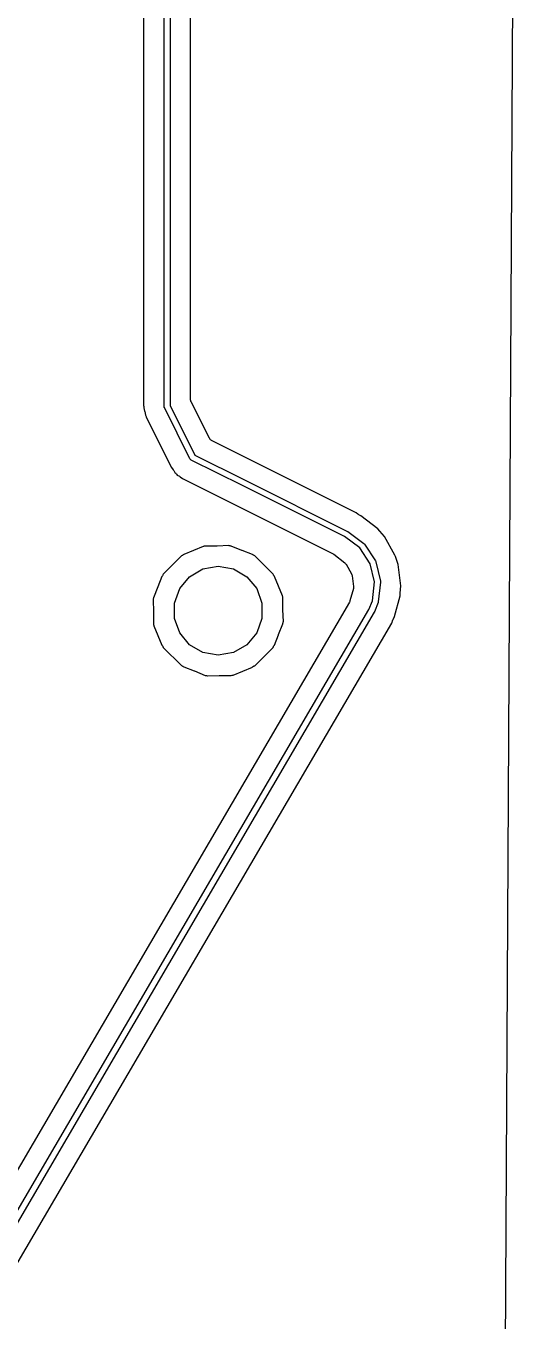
# Model space of a CAD drawing. Extents: x 63 to 223, y -147 to -32.
# Drawn here: x 210.49 to 222.88, y -121.15 to -88.98 of the extents above; entities that cross this region are included whole.
import ezdxf

# ---------------------------------------------------------------- set-up
doc = ezdxf.new("R2010")
doc.units = 0
doc.header["$MEASUREMENT"] = 0
doc.layers.add('BLACK', color=7, linetype='CONTINUOUS')

msp = doc.modelspace()

# ---------------------------------------------------------------- linework, layer by layer
at = {"layer": 'Black'}
for p, q in [((222.884, -31.8829), (222.251, -147.193)), ((213.412, -43.8849), (213.412, -98.4125)), ((214.578, -98.2574), (214.578, -43.8275)), ((213.92, -95.25), (213.92, -45.085)), ((214.07, -45.085), (214.07, -95.25)), ((213.92, -98.425), (213.92, -95.25)), ((214.07, -95.25), (214.07, -98.4073)), ((213.412, -98.4125), (213.415, -98.4252)), ((213.415, -98.4252), (213.415, -98.4456)), ((213.921, -98.4293), (213.92, -98.425)), ((213.92, -98.4336), (213.921, -98.4293)), ((213.923, -98.442), (213.92, -98.4336)), ((214.07, -98.4073), (214.686, -99.6391)), ((214.579, -98.2646), (214.578, -98.2574)), ((214.579, -98.2719), (214.579, -98.2646)), ((214.583, -98.2862), (214.579, -98.2719)), ((214.586, -98.3008), (214.583, -98.2862)), ((214.589, -98.3072), (214.586, -98.3008)), ((214.591, -98.3142), (214.589, -98.3072)), ((215.046, -99.2226), (214.591, -98.3142)), ((213.415, -98.4456), (213.416, -98.4659)), ((213.416, -98.4659), (213.416, -98.4662)), ((213.416, -98.4662), (213.439, -98.5515)), ((213.439, -98.5515), (213.44, -98.5561)), ((213.44, -98.5561), (213.441, -98.5603)), ((213.441, -98.5603), (213.459, -98.6472)), ((213.459, -98.6472), (213.459, -98.6474)), ((213.459, -98.6474), (213.467, -98.666)), ((213.467, -98.666), (213.476, -98.6844)), ((213.476, -98.6844), (213.479, -98.6969)), ((213.479, -98.6969), (214.103, -99.9445)), ((213.925, -98.4507), (213.923, -98.442)), ((213.927, -98.4544), (213.925, -98.4507)), ((213.928, -98.4585), (213.927, -98.4544)), ((214.563, -99.7285), (213.928, -98.4585)), ((215.057, -99.2376), (215.046, -99.2226)), ((215.067, -99.2531), (215.057, -99.2376)), ((215.07, -99.2552), (215.067, -99.2531)), ((215.072, -99.258), (215.07, -99.2552)), ((215.087, -99.2683), (215.072, -99.258)), ((215.102, -99.2794), (215.087, -99.2683)), ((216.161, -99.8085), (215.102, -99.2794)), ((214.686, -99.6391), (215.934, -100.263)), ((214.103, -99.9445), (214.15, -100.005)), ((214.15, -100.005), (214.154, -100.013)), ((214.154, -100.013), (214.16, -100.02)), ((214.16, -100.02), (214.191, -100.075)), ((214.569, -99.7374), (214.563, -99.7285)), ((214.576, -99.7466), (214.569, -99.7374)), ((214.577, -99.7478), (214.576, -99.7466)), ((214.578, -99.7495), (214.577, -99.7478)), ((214.588, -99.7555), (214.578, -99.7495)), ((214.596, -99.7621), (214.588, -99.7555)), ((215.866, -100.397), (214.596, -99.7621)), ((218.69, -101.073), (216.161, -99.8085)), ((214.191, -100.075), (214.212, -100.091)), ((214.212, -100.091), (214.222, -100.103)), ((214.222, -100.103), (214.234, -100.113)), ((214.234, -100.113), (214.25, -100.134)), ((214.25, -100.134), (214.305, -100.165)), ((214.305, -100.165), (214.312, -100.171)), ((214.312, -100.171), (214.32, -100.175)), ((214.32, -100.175), (214.38, -100.222)), ((214.38, -100.222), (218.117, -102.09)), ((215.934, -100.263), (218.474, -101.533)), ((218.401, -101.664), (215.866, -100.397)), ((218.735, -101.108), (218.69, -101.073)), ((218.746, -101.114), (218.735, -101.108)), ((218.756, -101.121), (218.746, -101.114)), ((218.807, -101.147), (218.756, -101.121)), ((219.225, -101.471), (218.807, -101.147)), ((218.474, -101.533), (218.479, -101.537)), ((218.479, -101.537), (218.485, -101.54)), ((218.485, -101.54), (218.881, -101.834)), ((219.274, -101.528), (219.225, -101.471)), ((219.39, -101.662), (219.274, -101.528)), ((219.274, -101.528), (219.274, -101.528)), ((214.891, -101.908), (214.414, -102.106)), ((214.898, -101.908), (214.891, -101.908)), ((214.899, -101.908), (214.898, -101.908)), ((214.898, -101.908), (214.898, -101.908)), ((214.92, -101.903), (214.899, -101.908)), ((214.941, -101.899), (214.92, -101.903)), ((214.942, -101.899), (214.941, -101.899)), ((214.941, -101.899), (214.941, -101.899)), ((214.947, -101.897), (214.942, -101.899)), ((215.237, -101.897), (214.947, -101.897)), ((215.239, -101.897), (215.237, -101.897)), ((215.242, -101.897), (215.239, -101.897)), ((215.532, -101.887), (215.242, -101.897)), ((215.537, -101.889), (215.532, -101.887)), ((215.538, -101.89), (215.537, -101.889)), ((215.537, -101.889), (215.537, -101.889)), ((215.559, -101.893), (215.538, -101.89)), ((215.58, -101.897), (215.559, -101.893)), ((215.581, -101.897), (215.58, -101.897)), ((215.586, -101.897), (215.581, -101.897)), ((215.581, -101.897), (215.581, -101.897)), ((215.855, -102.009), (215.586, -101.897)), ((218.781, -101.946), (218.401, -101.664)), ((219.038, -102.336), (218.781, -101.946)), ((218.881, -101.834), (218.881, -101.834)), ((218.881, -101.834), (218.886, -101.839)), ((218.886, -101.839), (218.899, -101.852)), ((218.899, -101.852), (218.899, -101.852)), ((218.899, -101.852), (219.17, -102.264)), ((219.652, -102.121), (219.39, -101.662)), ((214.355, -102.141), (213.903, -102.593)), ((214.374, -102.133), (214.355, -102.141)), ((214.379, -102.13), (214.374, -102.133)), ((214.385, -102.128), (214.379, -102.13)), ((214.398, -102.118), (214.385, -102.128)), ((214.411, -102.11), (214.398, -102.118)), ((214.414, -102.106), (214.411, -102.11)), ((215.857, -102.009), (215.855, -102.009)), ((215.859, -102.01), (215.857, -102.009)), ((216.117, -102.108), (215.859, -102.01)), ((216.119, -102.11), (216.117, -102.108)), ((216.132, -102.119), (216.119, -102.11)), ((216.145, -102.129), (216.132, -102.119)), ((216.151, -102.131), (216.145, -102.129)), ((216.156, -102.134), (216.151, -102.131)), ((216.177, -102.143), (216.156, -102.134)), ((216.629, -102.595), (216.177, -102.143)), ((218.117, -102.09), (218.127, -102.098)), ((218.127, -102.098), (218.138, -102.103)), ((218.138, -102.103), (218.409, -102.314)), ((219.17, -102.264), (219.176, -102.278)), ((219.176, -102.278), (219.181, -102.288)), ((219.181, -102.288), (219.295, -102.767)), ((219.663, -102.154), (219.652, -102.121)), ((219.732, -102.36), (219.663, -102.154)), ((219.663, -102.154), (219.663, -102.154)), ((213.894, -102.614), (213.891, -102.619)), ((213.903, -102.593), (213.894, -102.614)), ((214.555, -102.659), (214.887, -102.467)), ((214.887, -102.467), (215.265, -102.401)), ((215.265, -102.401), (215.643, -102.467)), ((215.643, -102.467), (215.975, -102.659)), ((216.637, -102.614), (216.629, -102.595)), ((216.64, -102.619), (216.637, -102.614)), ((218.409, -102.314), (218.411, -102.316)), ((218.411, -102.316), (218.413, -102.317)), ((218.413, -102.317), (218.425, -102.332)), ((218.425, -102.332), (218.438, -102.346)), ((218.438, -102.346), (218.439, -102.349)), ((218.439, -102.349), (218.441, -102.351)), ((218.441, -102.351), (218.576, -102.587)), ((218.576, -102.587), (218.577, -102.59)), ((218.577, -102.59), (218.578, -102.592)), ((218.578, -102.592), (218.584, -102.61)), ((218.584, -102.61), (218.59, -102.629)), ((219.146, -102.789), (219.038, -102.336)), ((219.798, -102.885), (219.732, -102.36)), ((213.769, -102.915), (213.657, -103.184)), ((213.77, -102.911), (213.769, -102.913)), ((213.769, -102.913), (213.769, -102.915)), ((213.868, -102.653), (213.77, -102.911)), ((213.87, -102.651), (213.868, -102.653)), ((213.879, -102.638), (213.87, -102.651)), ((213.889, -102.625), (213.879, -102.638)), ((213.891, -102.619), (213.889, -102.625)), ((214.309, -102.953), (214.555, -102.659)), ((215.975, -102.659), (216.221, -102.953)), ((216.642, -102.625), (216.64, -102.619)), ((216.652, -102.638), (216.642, -102.625)), ((216.66, -102.651), (216.652, -102.638)), ((216.664, -102.654), (216.66, -102.651)), ((216.862, -103.131), (216.664, -102.654)), ((218.59, -102.629), (218.59, -102.631)), ((218.59, -102.631), (218.591, -102.634)), ((218.591, -102.634), (218.625, -102.903)), ((218.624, -102.928), (218.623, -102.948)), ((218.626, -102.909), (218.624, -102.928)), ((218.625, -102.903), (218.625, -102.906)), ((218.625, -102.906), (218.626, -102.909)), ((219.093, -103.256), (219.146, -102.789)), ((219.297, -102.793), (219.24, -103.283)), ((219.295, -102.767), (219.295, -102.767)), ((219.295, -102.767), (219.297, -102.793)), ((219.785, -103.067), (219.798, -102.885)), ((213.649, -103.233), (213.647, -103.238)), ((213.647, -103.238), (213.657, -103.528)), ((213.65, -103.232), (213.649, -103.233)), ((213.649, -103.233), (213.649, -103.233)), ((213.653, -103.211), (213.65, -103.232)), ((213.657, -103.19), (213.653, -103.211)), ((213.657, -103.184), (213.657, -103.189)), ((213.657, -103.189), (213.657, -103.189)), ((213.657, -103.189), (213.657, -103.19)), ((214.178, -103.313), (214.309, -102.953)), ((216.221, -102.953), (216.352, -103.313)), ((216.862, -103.138), (216.862, -103.131)), ((216.862, -103.139), (216.862, -103.138)), ((216.862, -103.138), (216.862, -103.138)), ((216.867, -103.16), (216.862, -103.139)), ((216.871, -103.181), (216.867, -103.16)), ((216.871, -103.182), (216.871, -103.181)), ((216.871, -103.181), (216.871, -103.181)), ((216.873, -103.187), (216.871, -103.182)), ((216.873, -103.477), (216.873, -103.187)), ((218.622, -102.953), (218.537, -103.261)), ((218.623, -102.948), (218.622, -102.95)), ((218.622, -102.95), (218.622, -102.953)), ((219.007, -103.472), (219.093, -103.256)), ((219.641, -103.647), (219.78, -103.137)), ((219.78, -103.137), (219.785, -103.067)), ((218.525, -103.291), (194.524, -144.345)), ((194.889, -144.728), (219.007, -103.472)), ((219.14, -103.543), (195.01, -144.818)), ((213.657, -103.528), (213.657, -103.53)), ((213.657, -103.53), (213.657, -103.533)), ((213.657, -103.533), (213.657, -103.823)), ((214.178, -103.697), (214.178, -103.313)), ((216.352, -103.313), (216.352, -103.697)), ((216.873, -103.48), (216.873, -103.477)), ((216.873, -103.482), (216.873, -103.48)), ((216.883, -103.772), (216.873, -103.482)), ((218.53, -103.276), (218.525, -103.291)), ((218.537, -103.261), (218.53, -103.276)), ((219.142, -103.537), (219.14, -103.543)), ((219.145, -103.533), (219.142, -103.537)), ((219.236, -103.302), (219.145, -103.533)), ((219.238, -103.293), (219.236, -103.302)), ((219.24, -103.283), (219.238, -103.293)), ((195.455, -145.063), (219.572, -103.81)), ((213.657, -103.823), (213.659, -103.828)), ((213.659, -103.828), (213.659, -103.829)), ((213.659, -103.829), (213.659, -103.829)), ((213.659, -103.829), (213.663, -103.85)), ((213.663, -103.85), (213.668, -103.871)), ((213.668, -103.871), (213.668, -103.872)), ((213.668, -103.872), (213.668, -103.872)), ((213.668, -103.872), (213.668, -103.879)), ((213.668, -103.879), (213.866, -104.356)), ((214.309, -104.057), (214.178, -103.697)), ((216.352, -103.697), (216.221, -104.057)), ((216.761, -104.095), (216.873, -103.826)), ((216.873, -103.82), (216.877, -103.799)), ((216.873, -103.821), (216.873, -103.82)), ((216.873, -103.826), (216.873, -103.821)), ((216.873, -103.821), (216.873, -103.821)), ((216.877, -103.799), (216.88, -103.778)), ((216.88, -103.778), (216.881, -103.777)), ((216.881, -103.777), (216.883, -103.772)), ((216.881, -103.777), (216.881, -103.777)), ((219.572, -103.81), (219.598, -103.734)), ((219.598, -103.734), (219.602, -103.727)), ((219.602, -103.727), (219.605, -103.719)), ((219.605, -103.719), (219.641, -103.647)), ((214.555, -104.351), (214.309, -104.057)), ((216.221, -104.057), (215.975, -104.351)), ((216.662, -104.357), (216.76, -104.099)), ((216.76, -104.099), (216.761, -104.097)), ((216.761, -104.097), (216.761, -104.095)), ((213.866, -104.356), (213.87, -104.359)), ((213.87, -104.359), (213.878, -104.372)), ((213.878, -104.372), (213.888, -104.385)), ((213.888, -104.385), (213.89, -104.391)), ((213.89, -104.391), (213.893, -104.396)), ((213.893, -104.396), (213.901, -104.415)), ((213.901, -104.415), (214.353, -104.867)), ((214.887, -104.543), (214.555, -104.351)), ((215.265, -104.609), (214.887, -104.543)), ((215.643, -104.543), (215.265, -104.609)), ((215.975, -104.351), (215.643, -104.543)), ((216.175, -104.869), (216.627, -104.417)), ((216.627, -104.417), (216.636, -104.396)), ((216.636, -104.396), (216.639, -104.391)), ((216.639, -104.391), (216.641, -104.385)), ((216.641, -104.385), (216.651, -104.372)), ((216.651, -104.372), (216.66, -104.359)), ((216.66, -104.359), (216.662, -104.357)), ((214.353, -104.867), (214.374, -104.876)), ((214.374, -104.876), (214.379, -104.879)), ((214.379, -104.879), (214.385, -104.881)), ((214.385, -104.881), (214.398, -104.891)), ((214.398, -104.891), (214.411, -104.9)), ((214.411, -104.9), (214.413, -104.902)), ((214.413, -104.902), (214.671, -105)), ((214.671, -105), (214.673, -105.001)), ((214.673, -105.001), (214.675, -105.001)), ((214.675, -105.001), (214.944, -105.113)), ((214.944, -105.113), (214.949, -105.113)), ((214.949, -105.113), (214.949, -105.113)), ((214.949, -105.113), (214.95, -105.113)), ((214.95, -105.113), (214.971, -105.117)), ((214.971, -105.117), (214.992, -105.12)), ((214.992, -105.12), (214.993, -105.121)), ((214.993, -105.121), (214.993, -105.121)), ((214.993, -105.121), (214.998, -105.123)), ((214.998, -105.123), (215.288, -105.113)), ((215.288, -105.113), (215.29, -105.113)), ((215.29, -105.113), (215.293, -105.113)), ((215.293, -105.113), (215.583, -105.113)), ((215.583, -105.113), (215.588, -105.111)), ((215.588, -105.111), (215.589, -105.111)), ((215.589, -105.111), (215.61, -105.107)), ((215.589, -105.111), (215.589, -105.111)), ((215.61, -105.107), (215.631, -105.102)), ((215.631, -105.102), (215.632, -105.102)), ((215.632, -105.102), (215.632, -105.102)), ((215.632, -105.102), (215.639, -105.102)), ((215.639, -105.102), (216.116, -104.904)), ((216.116, -104.904), (216.119, -104.9)), ((216.119, -104.9), (216.132, -104.892)), ((216.132, -104.892), (216.145, -104.882)), ((216.145, -104.882), (216.151, -104.88)), ((216.151, -104.88), (216.156, -104.877)), ((216.156, -104.877), (216.175, -104.869))]:
    msp.add_line(p, q, dxfattribs=at)

doc.saveas('drawing.dxf')
